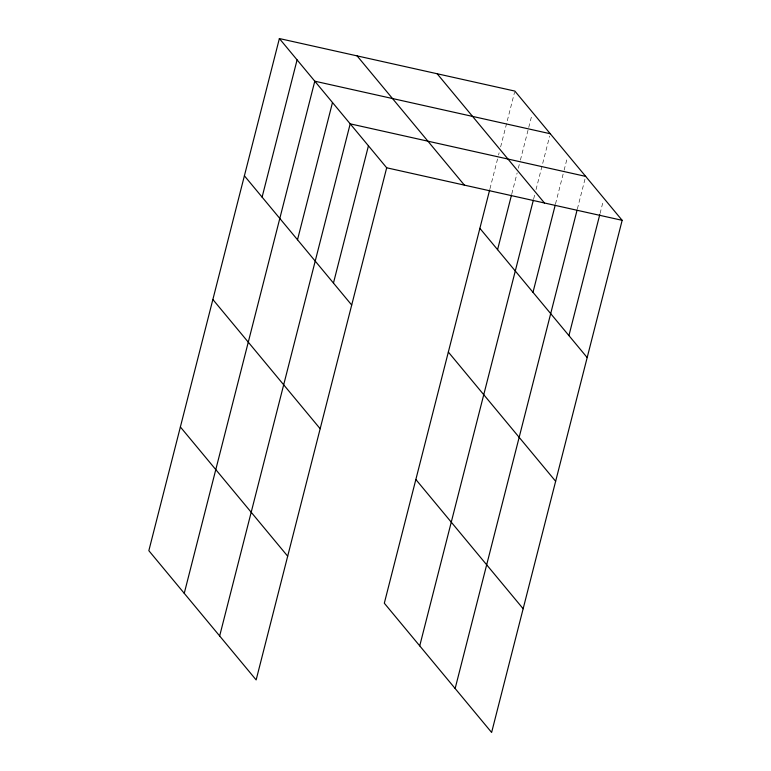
<?xml version="1.0" encoding="UTF-8"?>
<svg xmlns="http://www.w3.org/2000/svg" width="771" height="771" viewBox="0 0 771 771"><rect width="100%" height="100%" fill="white"/><g stroke="black" fill="none" stroke-linecap="round" stroke-linejoin="round"><path stroke-width="0.58" stroke-dasharray="3.85 2.89" d="M489.951 188.789L498.259 156.224M498.548 155.058L499.145 152.735M500.63 146.914L514.565 92.25M511.809 193.829L517.148 172.897M518.334 168.242L520.107 161.264M520.406 160.098L531.971 114.734M533.667 198.87L534.852 194.215M536.038 189.57L549.675 136.062M555.515 203.91L563.823 171.345M564.121 170.179L567.379 157.39M577.373 208.951L585.083 178.708M600.06 213.471L603.327 200.682"/><path stroke-width="1.16" d="M279.381 38.55L148.842 550.677L256.145 679.916L386.685 167.789L279.381 38.55L514.855 91.084L622.158 220.323L491.619 732.45L384.315 603.211L489.662 189.955M262.101 197.116L297.086 59.878M184.25 593.323L314.79 81.196L550.263 133.74M297.51 239.771L332.494 102.524M219.658 635.969L350.198 123.842L585.681 176.386M333.457 283.063L368.442 145.815M497.574 249.659L511.51 194.996M419.732 645.857L533.368 200.036M532.992 292.305L555.226 205.076M455.141 688.513L577.074 210.117M568.931 335.597L599.771 214.637M386.685 167.789L622.158 220.323M437.147 73.746L544.451 202.985M357.089 55.888L464.393 185.127M479.87 228.332L587.174 357.571M448.337 352.048L555.64 481.277M244.397 175.798L351.701 305.037M415.848 479.504L523.152 608.743M212.863 299.505L320.167 428.743M180.375 426.961L287.679 556.199"/></g></svg>
